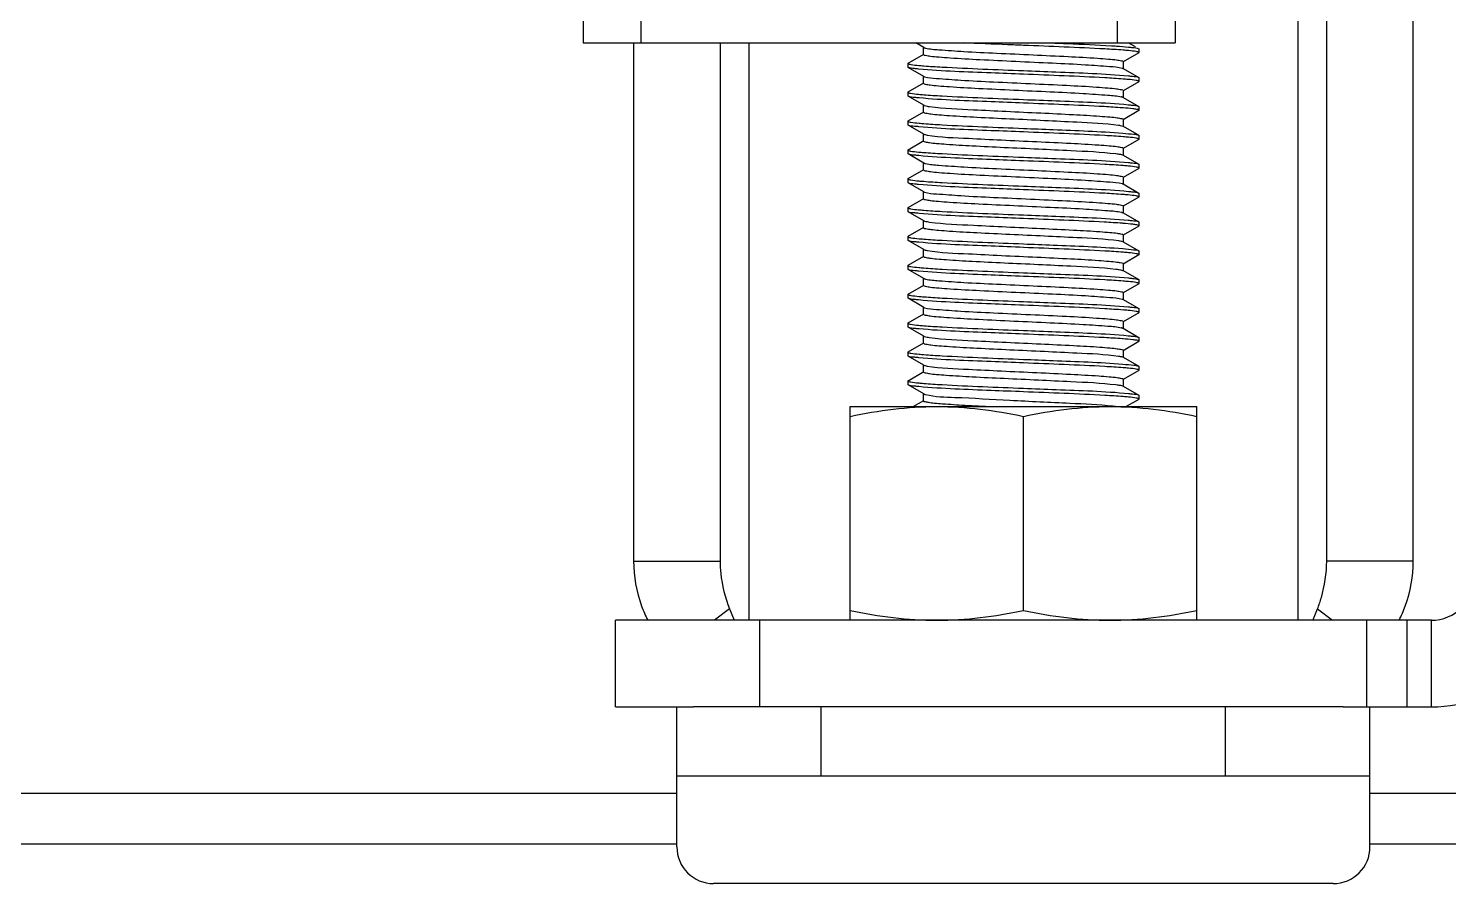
# Model space of a CAD drawing. Extents: x 27938 to 1507990, y 110129 to 923079.
# Drawn here: x 554908 to 555713, y 365595 to 366079 of the extents above; entities that cross this region are included whole.
import ezdxf

# ---------------------------------------------------------------- set-up
doc = ezdxf.new("R2010")
doc.units = 0
doc.header["$LTSCALE"] = 1000
doc.header["$MEASUREMENT"] = 0

msp = doc.modelspace()

# ---------------------------------------------------------------- linework, layer by layer
for p, q in [((555222.38, 368785.73), (555222.38, 366070.82)), ((555255.09, 368785.73), (555255.09, 366070.82)), ((555524.94, 368785.73), (555524.94, 366070.82)), ((555557.65, 368785.73), (555557.65, 366070.82)), ((555627.16, 366632.63), (555627.16, 365743.72)), ((555643.52, 365777.24), (555643.52, 366391)), ((555692.58, 365777.24), (555692.58, 366391)), ((555222.38, 366070.82), (555557.65, 366070.82)), ((555251, 366070.82), (555251, 365777.24)), ((555300.06, 366070.82), (555300.06, 365777.24)), ((555316.42, 365743.72), (555316.42, 366070.82)), ((555415.4, 366068.16), (555410.81, 366070.82)), ((555531.36, 366070.82), (555535.07, 366068.67)), ((555406.52, 366059.35), (555415.4, 366064.49)), ((555415.22, 366064.28), (555415.22, 366068.37)), ((555537.06, 366065.12), (555528.18, 366059.98)), ((555537.06, 366067.52), (555537.21, 366067.34)), ((555537.06, 366065.12), (555537.21, 366065.3)), ((555537.21, 366067.34), (555537.21, 366065.3)), ((555406.52, 366059.35), (555406.37, 366059.17)), ((555406.37, 366059.17), (555406.37, 366057.12)), ((555406.52, 366056.94), (555406.37, 366057.12)), ((555415.4, 366051.81), (555406.52, 366056.94)), ((555528.18, 366056.31), (555537.06, 366051.17)), ((555528.36, 366060.19), (555528.36, 366056.1)), ((555406.52, 366042.99), (555415.4, 366048.13)), ((555415.22, 366047.92), (555415.22, 366052.01)), ((555415.4, 366051.81), (555415.73, 366051.66)), ((555537.06, 366048.77), (555528.18, 366043.63)), ((555537.06, 366051.17), (555537.21, 366050.99)), ((555537.06, 366048.77), (555537.21, 366048.95)), ((555537.21, 366050.99), (555537.21, 366048.95)), ((555406.52, 366042.99), (555406.37, 366042.81)), ((555406.37, 366042.81), (555406.37, 366040.77)), ((555406.52, 366040.59), (555406.37, 366040.77)), ((555415.4, 366035.45), (555406.52, 366040.59)), ((555528.18, 366039.95), (555537.06, 366034.81)), ((555528.36, 366043.83), (555528.36, 366039.75)), ((555406.52, 366026.64), (555415.4, 366031.78)), ((555415.22, 366031.57), (555415.22, 366035.66)), ((555528.35, 366033.96), (555527.89, 366034)), ((555537.06, 366032.41), (555528.18, 366027.27)), ((555537.06, 366034.81), (555537.21, 366034.63)), ((555537.06, 366032.41), (555537.21, 366032.59)), ((555537.21, 366034.63), (555537.21, 366032.59)), ((555406.52, 366026.64), (555406.37, 366026.46)), ((555406.37, 366026.46), (555406.37, 366024.41)), ((555406.52, 366024.23), (555406.37, 366024.41)), ((555415.4, 366019.09), (555406.52, 366024.23)), ((555528.18, 366023.6), (555537.06, 366018.46)), ((555528.36, 366027.48), (555528.36, 366023.39)), ((555406.52, 366010.28), (555415.4, 366015.42)), ((555415.22, 366015.21), (555415.22, 366019.3)), ((555537.06, 366016.06), (555528.18, 366010.92)), ((555537.06, 366018.46), (555537.21, 366018.28)), ((555537.06, 366016.06), (555537.21, 366016.24)), ((555537.21, 366018.28), (555537.21, 366016.24)), ((555406.52, 366010.28), (555406.37, 366010.1)), ((555406.37, 366010.1), (555406.37, 366008.06)), ((555406.52, 366007.88), (555406.37, 366008.06)), ((555415.4, 366002.74), (555406.52, 366007.88)), ((555527.93, 366007.36), (555528.18, 366007.24)), ((555528.18, 366007.24), (555537.06, 366002.1)), ((555528.36, 366011.12), (555528.36, 366007.04)), ((555406.52, 365993.93), (555415.4, 365999.07)), ((555415.22, 365998.86), (555415.22, 366002.95)), ((555537.06, 365999.7), (555528.18, 365994.56)), ((555537.06, 366002.1), (555537.21, 366001.92)), ((555537.06, 365999.7), (555537.21, 365999.88)), ((555537.21, 366001.92), (555537.21, 365999.88)), ((555406.52, 365993.93), (555406.37, 365993.75)), ((555406.37, 365993.75), (555406.37, 365991.7)), ((555406.52, 365991.52), (555406.37, 365991.7)), ((555415.4, 365986.38), (555406.52, 365991.52)), ((555528.18, 365990.89), (555537.06, 365985.75)), ((555528.36, 365994.77), (555528.36, 365990.68)), ((555406.52, 365977.57), (555415.4, 365982.71)), ((555415.22, 365982.5), (555415.22, 365986.59)), ((555415.4, 365986.38), (555415.73, 365986.24)), ((555537.06, 365983.35), (555528.18, 365978.21)), ((555537.06, 365985.75), (555537.21, 365985.57)), ((555537.06, 365983.35), (555537.21, 365983.53)), ((555537.21, 365985.57), (555537.21, 365983.53)), ((555406.52, 365977.57), (555406.37, 365977.39)), ((555406.37, 365977.39), (555406.37, 365975.35)), ((555406.52, 365975.17), (555406.37, 365975.35)), ((555415.4, 365970.03), (555406.52, 365975.17)), ((555528.18, 365974.53), (555537.06, 365969.39)), ((555528.36, 365978.41), (555528.36, 365974.33)), ((555406.52, 365961.22), (555415.4, 365966.35)), ((555415.22, 365966.15), (555415.22, 365970.24)), ((555528.35, 365968.54), (555527.89, 365968.58)), ((555537.06, 365966.99), (555528.18, 365961.85)), ((555537.06, 365969.39), (555537.21, 365969.21)), ((555537.06, 365966.99), (555537.21, 365967.17)), ((555537.21, 365969.21), (555537.21, 365967.17)), ((555406.52, 365961.22), (555406.37, 365961.04)), ((555406.37, 365961.04), (555406.37, 365958.99)), ((555406.52, 365958.81), (555406.37, 365958.99)), ((555415.4, 365953.67), (555406.52, 365958.81)), ((555528.18, 365958.18), (555537.06, 365953.04)), ((555528.36, 365962.06), (555528.36, 365957.97)), ((555406.52, 365944.86), (555415.4, 365950)), ((555415.22, 365949.79), (555415.22, 365953.88)), ((555537.06, 365950.64), (555528.18, 365945.5)), ((555537.06, 365953.04), (555537.21, 365952.86)), ((555537.06, 365950.64), (555537.21, 365950.82)), ((555537.21, 365952.86), (555537.21, 365950.82)), ((555406.52, 365944.86), (555406.37, 365944.68)), ((555406.37, 365944.68), (555406.37, 365942.64)), ((555406.52, 365942.46), (555406.37, 365942.64)), ((555415.4, 365937.32), (555406.52, 365942.46)), ((555527.93, 365941.94), (555528.18, 365941.82)), ((555528.18, 365941.82), (555537.06, 365936.68)), ((555528.36, 365945.7), (555528.36, 365941.62)), ((555406.52, 365928.51), (555415.4, 365933.64)), ((555415.22, 365933.44), (555415.22, 365937.53)), ((555537.06, 365934.28), (555528.18, 365929.14)), ((555537.06, 365936.68), (555537.21, 365936.5)), ((555537.06, 365934.28), (555537.21, 365934.46)), ((555537.21, 365936.5), (555537.21, 365934.46)), ((555406.52, 365928.51), (555406.37, 365928.33)), ((555406.37, 365928.33), (555406.37, 365926.28)), ((555406.52, 365926.1), (555406.37, 365926.28)), ((555415.4, 365920.96), (555406.52, 365926.1)), ((555528.18, 365925.47), (555537.06, 365920.33)), ((555528.36, 365929.35), (555528.36, 365925.26)), ((555406.52, 365912.15), (555415.4, 365917.29)), ((555415.22, 365917.08), (555415.22, 365921.17)), ((555415.4, 365920.96), (555415.73, 365920.82)), ((555537.06, 365917.93), (555528.18, 365912.79)), ((555537.06, 365920.33), (555537.21, 365920.15)), ((555537.06, 365917.93), (555537.21, 365918.1)), ((555537.21, 365920.15), (555537.21, 365918.1)), ((555406.52, 365912.15), (555406.37, 365911.97)), ((555406.37, 365911.97), (555406.37, 365909.93)), ((555406.52, 365909.75), (555406.37, 365909.93)), ((555415.4, 365904.61), (555406.52, 365909.75)), ((555528.18, 365909.11), (555537.06, 365903.97)), ((555528.36, 365912.99), (555528.36, 365908.91)), ((555406.52, 365895.8), (555415.4, 365900.93)), ((555415.22, 365900.73), (555415.22, 365904.82)), ((555528.35, 365903.12), (555527.89, 365903.16)), ((555537.06, 365901.57), (555528.18, 365896.43)), ((555537.06, 365903.97), (555537.21, 365903.79)), ((555537.06, 365901.57), (555537.21, 365901.75)), ((555537.21, 365903.79), (555537.21, 365901.75)), ((555406.52, 365895.8), (555406.37, 365895.62)), ((555406.37, 365895.62), (555406.37, 365893.57)), ((555406.52, 365893.39), (555406.37, 365893.57)), ((555415.4, 365888.25), (555406.52, 365893.39)), ((555528.18, 365892.76), (555537.06, 365887.62)), ((555528.36, 365896.64), (555528.36, 365892.55)), ((555406.52, 365879.44), (555415.4, 365884.58)), ((555415.22, 365884.37), (555415.22, 365888.46)), ((555537.06, 365885.22), (555528.18, 365880.08)), ((555537.06, 365887.62), (555537.21, 365887.44)), ((555537.06, 365885.22), (555537.21, 365885.39)), ((555537.21, 365887.44), (555537.21, 365885.39)), ((555406.52, 365879.44), (555406.37, 365879.26)), ((555406.37, 365879.26), (555406.37, 365877.22)), ((555406.52, 365877.04), (555406.37, 365877.22)), ((555415.4, 365871.9), (555406.52, 365877.04)), ((555527.93, 365876.52), (555528.18, 365876.4)), ((555528.18, 365876.4), (555537.06, 365871.26)), ((555528.36, 365880.28), (555528.36, 365876.2)), ((555409.39, 365864.75), (555415.4, 365868.22)), ((555415.22, 365868.02), (555415.22, 365872.11)), ((555537.06, 365868.86), (555529.95, 365864.75)), ((555537.06, 365871.26), (555537.21, 365871.08)), ((555537.06, 365868.86), (555537.21, 365869.04)), ((555537.21, 365871.08), (555537.21, 365869.04)), ((555373.66, 365743.72), (555373.66, 365864.75)), ((555373.66, 365864.75), (555569.92, 365864.75)), ((555569.92, 365743.72), (555569.92, 365864.75)), ((555471.79, 365749.24), (555471.79, 365859.22)), ((555251, 365777.24), (555300.06, 365777.24)), ((555692.58, 365777.24), (555643.52, 365777.24)), ((555305.28, 365750.19), (555296.77, 365743.72)), ((555305.28, 365750.19), (555307.89, 365743.68)), ((555635.69, 365743.67), (555638.3, 365750.19)), ((555638.3, 365750.19), (555646.81, 365743.72)), ((555240.77, 365694.65), (555240.77, 365743.72)), ((555702.81, 365743.72), (555240.77, 365743.72)), ((555322.55, 365694.65), (555322.55, 365743.72)), ((555666.34, 365694.65), (555666.34, 365743.72)), ((555689.08, 365694.65), (555689.08, 365743.72)), ((555702.81, 365694.65), (555702.81, 365743.72)), ((555240.77, 365694.65), (555284.95, 365694.65)), ((555275.53, 365645.59), (555275.53, 365694.65)), ((555275.53, 365615.36), (555275.53, 365694.65)), ((555652.8, 365694.65), (555284.95, 365694.65)), ((555357.3, 365655.42), (555357.3, 365694.65)), ((555586.28, 365655.42), (555586.28, 365694.65)), ((555652.8, 365694.65), (555702.81, 365694.65)), ((555668.05, 365645.59), (555668.05, 365694.65)), ((555668.05, 365615.36), (555668.05, 365694.65)), ((555668.05, 365655.42), (555275.53, 365655.42)), ((555275.53, 365645.59), (549728.93, 365645.59)), ((555880.96, 365645.59), (555668.05, 365645.59)), ((555275.53, 365616.97), (549728.93, 365616.97)), ((555880.96, 365616.97), (555668.05, 365616.97)), ((555647.23, 365594.54), (555296.35, 365594.54))]:
    msp.add_line(p, q)
for centre, radius, start, end in [((555514.22, 365886.46), 180.76, 84.57757, 85.54792), ((555429.79, 366243.18), 185.95, 264.66273, 265.54279), ((555416.96, 366055.24), 3.78, 250.95613, 252.09071), ((555513.86, 365865.79), 185.09, 84.64983, 85.5433), ((555429.58, 366224.36), 183.48, 264.62433, 265.54382), ((555525.26, 366031.71), 8.78, 75.6696, 76.53963), ((555430.13, 366214.5), 190, 264.72681, 265.54051), ((555514.33, 365838.71), 179.44, 84.55144, 85.55335), ((555429.76, 366193.69), 185.52, 264.65689, 265.54292), ((555514.22, 365821.04), 180.76, 84.57757, 85.54792), ((555429.79, 366177.76), 185.95, 264.66273, 265.54279), ((555416.96, 365989.82), 3.78, 250.95613, 252.09071), ((555513.86, 365800.37), 185.09, 84.64983, 85.5433), ((555429.58, 366158.94), 183.48, 264.62433, 265.54382), ((555525.26, 365966.29), 8.78, 75.6696, 76.53963), ((555430.13, 366149.08), 190, 264.72681, 265.54051), ((555514.33, 365773.29), 179.44, 84.55144, 85.55335), ((555429.76, 366128.27), 185.52, 264.65689, 265.54292), ((555514.22, 365755.62), 180.76, 84.57757, 85.54792), ((555429.79, 366112.34), 185.95, 264.66273, 265.54279), ((555416.96, 365924.4), 3.78, 250.95613, 252.09071), ((555513.86, 365734.95), 185.09, 84.64983, 85.5433), ((555429.58, 366093.52), 183.48, 264.62433, 265.54382), ((555525.26, 365900.87), 8.78, 75.6696, 76.53963), ((555430.13, 366083.66), 190, 264.72681, 265.54051), ((555514.33, 365707.87), 179.44, 84.55144, 85.55335), ((555429.76, 366062.85), 185.52, 264.65689, 265.54292), ((555514.22, 365690.2), 180.76, 84.57757, 85.54792), ((555702.81, 365768.25), 24.53, 270, 315), ((555702.81, 365768.25), 73.6, 270, 315), ((555296.35, 365615.36), 20.82, 180, 270), ((555647.23, 365615.36), 20.82, 270, 0)]:
    msp.add_arc(centre, radius, start, end)
for points, knots in [([(555471.79, 366069.39), (555468.8, 366069.51), (555457.41, 366069.96), (555446.01, 366070.43), (555437.6, 366070.82)], [0, 0, 0, 0, 0.261917, 1, 1, 1, 1]), ([(555528.25, 366066.68), (555524.79, 366066.95), (555505.98, 366068.09), (555487.14, 366068.78), (555471.79, 366069.39)], [0, 0, 0, 0, 0.184493, 1, 1, 1, 1]), ([(555487.09, 366070.82), (555490.35, 366070.69), (555501.87, 366070.2), (555513.39, 366069.69), (555521.64, 366069.18)], [0, 0, 0, 0, 0.283518, 1, 1, 1, 1]), ([(555521.64, 366069.18), (555522.58, 366069.12), (555525.83, 366068.91), (555529.07, 366068.67), (555531.37, 366068.45)], [0, 0, 0, 0, 0.290406, 1, 1, 1, 1]), ([(555415.22, 366064.28), (555415.22, 366063.91), (555417.15, 366063.69), (555419.51, 366063.16), (555424.5, 366062.77), (555433.67, 366062.05), (555448.3, 366061.29), (555467.6, 366060.38), (555487.52, 366059.45), (555505.29, 366058.64), (555518.37, 366057.59), (555525.41, 366057.18), (555527.68, 366056.5)], [0, 0, 0, 0, 0.009703, 0.035887, 0.07813, 0.135078, 0.284815, 0.464601, 0.649729, 0.81476, 0.937049, 1, 1, 1, 1]), ([(555415.4, 366068.16), (555415.51, 366068.1), (555415.8, 366067.99), (555416.1, 366067.91), (555416.28, 366067.86)], [0, 0, 0, 0, 0.406881, 1, 1, 1, 1]), ([(555416.28, 366067.86), (555418.78, 366067.27), (555426.08, 366066.76), (555439.5, 366065.78), (555457.3, 366064.95), (555477.03, 366064.04), (555496.01, 366063.14), (555510.35, 366062.39), (555519.31, 366061.68), (555524.18, 366061.29), (555526.48, 366060.77), (555528.36, 366060.55), (555528.36, 366060.19)], [0, 0, 0, 0, 0.068576, 0.194029, 0.359725, 0.543506, 0.720761, 0.867753, 0.923531, 0.964877, 0.99049, 1, 1, 1, 1]), ([(555536.54, 366065.67), (555536.27, 366065.75), (555534.54, 366066.1), (555532.78, 366066.27), (555531.3, 366066.42)], [0, 0, 0, 0, 0.160696, 1, 1, 1, 1]), ([(555531.37, 366068.45), (555532.09, 366068.38), (555533.97, 366068.12), (555536.02, 366068.12), (555537.05, 366067.52)], [0, 0, 0, 0, 0.378482, 1, 1, 1, 1]), ([(555537.21, 366065.3), (555537.21, 366065.38), (555536.94, 366065.56), (555536.71, 366065.63), (555536.54, 366065.67)], [0, 0, 0, 0, 0.318595, 1, 1, 1, 1]), ([(555406.37, 366059.17), (555406.37, 366059.08), (555406.68, 366058.89), (555406.93, 366058.82), (555407.12, 366058.77)], [0, 0, 0, 0, 0.314295, 1, 1, 1, 1]), ([(555412.4, 366056), (555411.65, 366056.07), (555409.71, 366056.34), (555407.59, 366056.33), (555406.53, 366056.94)], [0, 0, 0, 0, 0.379133, 1, 1, 1, 1]), ([(555407.12, 366058.77), (555407.41, 366058.7), (555409.18, 366058.35), (555410.99, 366058.17), (555412.49, 366058.03)], [0, 0, 0, 0, 0.163341, 1, 1, 1, 1]), ([(555471.79, 366053.03), (555465.67, 366053.28), (555445.87, 366054.12), (555426.03, 366054.7), (555412.4, 366056)], [0, 0, 0, 0, 0.309073, 1, 1, 1, 1]), ([(555415.34, 366057.79), (555418.81, 366057.52), (555437.61, 366056.38), (555456.44, 366055.69), (555471.79, 366055.08)], [0, 0, 0, 0, 0.184553, 1, 1, 1, 1]), ([(555471.79, 366055.08), (555477.93, 366054.83), (555497.78, 366053.99), (555517.65, 366053.41), (555531.3, 366052.1)], [0, 0, 0, 0, 0.309586, 1, 1, 1, 1]), ([(555528.24, 366050.32), (555524.78, 366050.6), (555505.97, 366051.73), (555487.14, 366052.42), (555471.79, 366053.03)], [0, 0, 0, 0, 0.184541, 1, 1, 1, 1]), ([(555527.68, 366056.5), (555527.78, 366056.48), (555527.95, 366056.42), (555528.11, 366056.35), (555528.18, 366056.31)], [0, 0, 0, 0, 0.569522, 1, 1, 1, 1]), ([(555415.22, 366047.92), (555415.22, 366047.57), (555417.1, 366047.34), (555419.4, 366046.82), (555424.27, 366046.43), (555433.24, 366045.73), (555447.58, 366044.97), (555466.56, 366044.07), (555486.3, 366043.16), (555504.09, 366042.33), (555517.51, 366041.36), (555524.8, 366040.85), (555527.3, 366040.25)], [0, 0, 0, 0, 0.009517, 0.035128, 0.076492, 0.132277, 0.279305, 0.456588, 0.640385, 0.806077, 0.931494, 1, 1, 1, 1]), ([(555415.8, 366051.64), (555417.99, 366050.93), (555424.94, 366050.57), (555437.9, 366049.48), (555455.67, 366048.69), (555475.64, 366047.75), (555495.04, 366046.84), (555509.76, 366046.07), (555519, 366045.35), (555524.04, 366044.96), (555526.41, 366044.42), (555528.36, 366044.2), (555528.36, 366043.83)], [0, 0, 0, 0, 0.061098, 0.182334, 0.347135, 0.532706, 0.713328, 0.863975, 0.921317, 0.963856, 0.990226, 1, 1, 1, 1]), ([(555536.48, 366049.33), (555536.2, 366049.41), (555534.43, 366049.76), (555532.63, 366049.94), (555531.12, 366050.08)], [0, 0, 0, 0, 0.16229, 1, 1, 1, 1]), ([(555531.3, 366052.1), (555532.04, 366052.03), (555533.94, 366051.77), (555536.01, 366051.77), (555537.05, 366051.17)], [0, 0, 0, 0, 0.378727, 1, 1, 1, 1]), ([(555537.21, 366048.95), (555537.21, 366049.03), (555536.91, 366049.22), (555536.67, 366049.28), (555536.48, 366049.33)], [0, 0, 0, 0, 0.315177, 1, 1, 1, 1]), ([(555406.37, 366042.81), (555406.37, 366042.73), (555406.63, 366042.55), (555406.85, 366042.49), (555407.02, 366042.44)], [0, 0, 0, 0, 0.319254, 1, 1, 1, 1]), ([(555412.67, 366039.62), (555411.88, 366039.69), (555409.86, 366039.97), (555407.64, 366039.94), (555406.53, 366040.59)], [0, 0, 0, 0, 0.380051, 1, 1, 1, 1]), ([(555407.02, 366042.44), (555407.3, 366042.37), (555409.07, 366042), (555410.88, 366041.83), (555412.4, 366041.69)], [0, 0, 0, 0, 0.159053, 1, 1, 1, 1]), ([(555471.79, 366036.68), (555465.72, 366036.92), (555446.01, 366037.76), (555426.27, 366038.35), (555412.67, 366039.62)], [0, 0, 0, 0, 0.307895, 1, 1, 1, 1]), ([(555415.33, 366041.43), (555418.79, 366041.16), (555437.6, 366040.02), (555456.44, 366039.33), (555471.79, 366038.72)], [0, 0, 0, 0, 0.184509, 1, 1, 1, 1]), ([(555471.79, 366038.72), (555477.9, 366038.48), (555497.68, 366037.64), (555517.49, 366037.05), (555531.12, 366035.77)], [0, 0, 0, 0, 0.308784, 1, 1, 1, 1]), ([(555527.43, 366040.22), (555527.58, 366040.18), (555527.84, 366040.11), (555528.08, 366040.01), (555528.18, 366039.95)], [0, 0, 0, 0, 0.585672, 1, 1, 1, 1]), ([(555415.22, 366031.57), (555415.22, 366031.55), (555415.23, 366031.51), (555415.25, 366031.48), (555415.26, 366031.47)], [0, 0, 0, 0, 0.463467, 1, 1, 1, 1]), ([(555415.26, 366031.47), (555415.55, 366031.13), (555417.14, 366030.95), (555419.89, 366030.43), (555424.44, 366030.06), (555433.06, 366029.39), (555446.49, 366028.67), (555464.44, 366027.8), (555483.29, 366026.98), (555503.79, 366025.86), (555517.82, 366025.38), (555525.66, 366024.2)], [0, 0, 0, 0, 0.011937, 0.038615, 0.07957, 0.133598, 0.274096, 0.443272, 0.620779, 0.785256, 1, 1, 1, 1]), ([(555415.4, 366035.45), (555415.54, 366035.37), (555416.59, 366035.01), (555417.69, 366034.88), (555418.63, 366034.75)], [0, 0, 0, 0, 0.140461, 1, 1, 1, 1]), ([(555418.63, 366034.75), (555426.87, 366033.64), (555441.37, 366033.08), (555462.36, 366031.98), (555481.23, 366031.15), (555498.91, 366030.28), (555512.07, 366029.56), (555520.21, 366028.89), (555524.6, 366028.52), (555526.68, 366028.04), (555528.36, 366027.8), (555528.36, 366027.48)], [0, 0, 0, 0, 0.226556, 0.394464, 0.573122, 0.741029, 0.877994, 0.929534, 0.967621, 0.99116, 1, 1, 1, 1]), ([(555527.89, 366034), (555524.41, 366034.27), (555505.73, 366035.39), (555487.02, 366036.07), (555471.79, 366036.68)], [0, 0, 0, 0, 0.186017, 1, 1, 1, 1]), ([(555534.96, 366033.28), (555534.54, 366033.34), (555532.34, 366033.63), (555530.13, 366033.82), (555528.35, 366033.96)], [0, 0, 0, 0, 0.190958, 1, 1, 1, 1]), ([(555531.12, 366035.77), (555531.88, 366035.7), (555533.84, 366035.42), (555535.98, 366035.44), (555537.05, 366034.81)], [0, 0, 0, 0, 0.379378, 1, 1, 1, 1]), ([(555537.21, 366032.59), (555537.21, 366032.66), (555536.44, 366033.21), (555535.67, 366033.17), (555534.96, 366033.28)], [0, 0, 0, 0, 0.092798, 1, 1, 1, 1]), ([(555406.37, 366026.46), (555406.37, 366026.36), (555406.69, 366026.17), (555406.94, 366026.11), (555407.14, 366026.06)], [0, 0, 0, 0, 0.312916, 1, 1, 1, 1]), ([(555412.48, 366023.28), (555411.72, 366023.35), (555409.75, 366023.63), (555407.61, 366023.61), (555406.53, 366024.23)], [0, 0, 0, 0, 0.379419, 1, 1, 1, 1]), ([(555407.14, 366026.06), (555407.43, 366025.98), (555409.26, 366025.62), (555411.12, 366025.45), (555412.67, 366025.31)], [0, 0, 0, 0, 0.163149, 1, 1, 1, 1]), ([(555471.79, 366020.32), (555465.68, 366020.57), (555445.91, 366021.41), (555426.1, 366021.99), (555412.48, 366023.28)], [0, 0, 0, 0, 0.308711, 1, 1, 1, 1]), ([(555415.36, 366025.08), (555418.82, 366024.8), (555437.62, 366023.67), (555456.45, 366022.98), (555471.79, 366022.37)], [0, 0, 0, 0, 0.184619, 1, 1, 1, 1]), ([(555471.79, 366022.37), (555477.39, 366022.15), (555496.18, 366021.37), (555514.99, 366020.7), (555528.16, 366019.67)], [0, 0, 0, 0, 0.297814, 1, 1, 1, 1]), ([(555525.66, 366024.2), (555525.96, 366024.15), (555526.8, 366024), (555527.69, 366023.88), (555528.18, 366023.6)], [0, 0, 0, 0, 0.353551, 1, 1, 1, 1]), ([(555415.22, 366015.21), (555415.22, 366014.9), (555416.84, 366014.65), (555418.88, 366014.19), (555423.15, 366013.82), (555431.1, 366013.16), (555443.96, 366012.45), (555461.3, 366011.59), (555479.93, 366010.77), (555501.02, 366009.69), (555515.69, 366009.08), (555524.16, 366008.05)], [0, 0, 0, 0, 0.008683, 0.031763, 0.069103, 0.119686, 0.254361, 0.420111, 0.597552, 0.765912, 1, 1, 1, 1]), ([(555415.4, 366019.09), (555415.61, 366018.97), (555416.25, 366018.79), (555416.89, 366018.66), (555417.29, 366018.6)], [0, 0, 0, 0, 0.374139, 1, 1, 1, 1]), ([(555417.29, 366018.6), (555425.01, 366017.27), (555439.1, 366016.91), (555459.8, 366015.72), (555479.13, 366014.89), (555497.47, 366014), (555511.22, 366013.26), (555519.77, 366012.58), (555524.39, 366012.19), (555526.58, 366011.7), (555528.36, 366011.46), (555528.36, 366011.12)], [0, 0, 0, 0, 0.210773, 0.377666, 0.558838, 0.731273, 0.873076, 0.926648, 0.966309, 0.990838, 1, 1, 1, 1]), ([(555528.24, 366017.61), (555524.78, 366017.89), (555505.97, 366019.02), (555487.14, 366019.71), (555471.79, 366020.32)], [0, 0, 0, 0, 0.184504, 1, 1, 1, 1]), ([(555528.16, 366019.67), (555530.2, 366019.51), (555533.1, 366019.1), (555536.23, 366018.93), (555537.05, 366018.46)], [0, 0, 0, 0, 0.683777, 1, 1, 1, 1]), ([(555536.54, 366016.61), (555536.27, 366016.68), (555534.56, 366017.04), (555532.83, 366017.2), (555531.37, 366017.34)], [0, 0, 0, 0, 0.160861, 1, 1, 1, 1]), ([(555537.21, 366016.24), (555537.21, 366016.32), (555536.94, 366016.5), (555536.71, 366016.56), (555536.54, 366016.61)], [0, 0, 0, 0, 0.319044, 1, 1, 1, 1]), ([(555406.37, 366010.1), (555406.37, 366010.02), (555406.64, 366009.84), (555406.87, 366009.78), (555407.04, 366009.73)], [0, 0, 0, 0, 0.318137, 1, 1, 1, 1]), ([(555412.49, 366006.92), (555411.73, 366006.99), (555409.76, 366007.27), (555407.61, 366007.25), (555406.53, 366007.88)], [0, 0, 0, 0, 0.379512, 1, 1, 1, 1]), ([(555407.04, 366009.73), (555407.32, 366009.65), (555409.12, 366009.28), (555410.95, 366009.11), (555412.48, 366008.97)], [0, 0, 0, 0, 0.159502, 1, 1, 1, 1]), ([(555471.79, 366003.97), (555465.69, 366004.21), (555445.92, 366005.05), (555426.12, 366005.64), (555412.49, 366006.92)], [0, 0, 0, 0, 0.308641, 1, 1, 1, 1]), ([(555415.34, 366008.72), (555418.8, 366008.45), (555437.61, 366007.31), (555456.44, 366006.62), (555471.79, 366006.01)], [0, 0, 0, 0, 0.184538, 1, 1, 1, 1]), ([(555471.79, 366006.01), (555477.95, 366005.77), (555497.81, 366004.92), (555517.71, 366004.35), (555531.37, 366003.03)], [0, 0, 0, 0, 0.309919, 1, 1, 1, 1]), ([(555524.16, 366008.05), (555524.59, 366007.99), (555525.85, 366007.82), (555527.14, 366007.65), (555527.93, 366007.36)], [0, 0, 0, 0, 0.341642, 1, 1, 1, 1]), ([(555415.22, 365998.86), (555415.22, 365998.49), (555417.15, 365998.27), (555419.51, 365997.74), (555424.5, 365997.35), (555433.67, 365996.63), (555448.3, 365995.87), (555467.6, 365994.96), (555487.52, 365994.03), (555505.29, 365993.22), (555518.37, 365992.17), (555525.41, 365991.76), (555527.68, 365991.08)], [0, 0, 0, 0, 0.009703, 0.035887, 0.07813, 0.135078, 0.284815, 0.464601, 0.649729, 0.81476, 0.937049, 1, 1, 1, 1]), ([(555415.4, 366002.74), (555415.51, 366002.68), (555415.8, 366002.57), (555416.1, 366002.48), (555416.28, 366002.44)], [0, 0, 0, 0, 0.406881, 1, 1, 1, 1]), ([(555416.28, 366002.44), (555418.78, 366001.85), (555426.08, 366001.34), (555439.5, 366000.36), (555457.3, 365999.53), (555477.03, 365998.62), (555496.01, 365997.72), (555510.35, 365996.97), (555519.31, 365996.26), (555524.18, 365995.87), (555526.48, 365995.35), (555528.36, 365995.13), (555528.36, 365994.77)], [0, 0, 0, 0, 0.068576, 0.194029, 0.359725, 0.543506, 0.720761, 0.867753, 0.923531, 0.964877, 0.99049, 1, 1, 1, 1]), ([(555528.25, 366001.26), (555524.79, 366001.53), (555505.98, 366002.67), (555487.14, 366003.36), (555471.79, 366003.97)], [0, 0, 0, 0, 0.184493, 1, 1, 1, 1]), ([(555536.54, 366000.25), (555536.27, 366000.33), (555534.54, 366000.68), (555532.78, 366000.85), (555531.3, 366000.99)], [0, 0, 0, 0, 0.160696, 1, 1, 1, 1]), ([(555531.37, 366003.03), (555532.09, 366002.96), (555533.97, 366002.7), (555536.02, 366002.7), (555537.05, 366002.1)], [0, 0, 0, 0, 0.378482, 1, 1, 1, 1]), ([(555537.21, 365999.88), (555537.21, 365999.96), (555536.94, 366000.14), (555536.71, 366000.21), (555536.54, 366000.25)], [0, 0, 0, 0, 0.318595, 1, 1, 1, 1]), ([(555406.37, 365993.75), (555406.37, 365993.65), (555406.68, 365993.47), (555406.93, 365993.4), (555407.12, 365993.35)], [0, 0, 0, 0, 0.314295, 1, 1, 1, 1]), ([(555412.4, 365990.58), (555411.65, 365990.65), (555409.71, 365990.92), (555407.59, 365990.91), (555406.53, 365991.52)], [0, 0, 0, 0, 0.379133, 1, 1, 1, 1]), ([(555407.12, 365993.35), (555407.41, 365993.28), (555409.18, 365992.93), (555410.99, 365992.75), (555412.49, 365992.61)], [0, 0, 0, 0, 0.163341, 1, 1, 1, 1]), ([(555471.79, 365987.61), (555465.67, 365987.86), (555445.87, 365988.7), (555426.03, 365989.28), (555412.4, 365990.58)], [0, 0, 0, 0, 0.309073, 1, 1, 1, 1]), ([(555415.34, 365992.37), (555418.81, 365992.1), (555437.61, 365990.96), (555456.44, 365990.27), (555471.79, 365989.66)], [0, 0, 0, 0, 0.184553, 1, 1, 1, 1]), ([(555471.79, 365989.66), (555477.93, 365989.41), (555497.78, 365988.57), (555517.65, 365987.99), (555531.3, 365986.68)], [0, 0, 0, 0, 0.309586, 1, 1, 1, 1]), ([(555527.68, 365991.08), (555527.78, 365991.06), (555527.95, 365991), (555528.11, 365990.93), (555528.18, 365990.89)], [0, 0, 0, 0, 0.569522, 1, 1, 1, 1]), ([(555415.22, 365982.5), (555415.22, 365982.15), (555417.1, 365981.92), (555419.4, 365981.4), (555424.27, 365981.01), (555433.24, 365980.31), (555447.58, 365979.55), (555466.56, 365978.65), (555486.3, 365977.74), (555504.09, 365976.91), (555517.51, 365975.94), (555524.8, 365975.43), (555527.3, 365974.83)], [0, 0, 0, 0, 0.009517, 0.035128, 0.076492, 0.132277, 0.279305, 0.456588, 0.640385, 0.806077, 0.931494, 1, 1, 1, 1]), ([(555415.8, 365986.22), (555417.99, 365985.51), (555424.94, 365985.15), (555437.9, 365984.06), (555455.67, 365983.27), (555475.64, 365982.33), (555495.04, 365981.42), (555509.76, 365980.65), (555519, 365979.93), (555524.04, 365979.54), (555526.41, 365979), (555528.36, 365978.78), (555528.36, 365978.41)], [0, 0, 0, 0, 0.061098, 0.182334, 0.347135, 0.532706, 0.713328, 0.863975, 0.921317, 0.963856, 0.990226, 1, 1, 1, 1]), ([(555528.24, 365984.9), (555524.78, 365985.18), (555505.97, 365986.31), (555487.14, 365987), (555471.79, 365987.61)], [0, 0, 0, 0, 0.184541, 1, 1, 1, 1]), ([(555536.48, 365983.91), (555536.2, 365983.99), (555534.43, 365984.34), (555532.63, 365984.52), (555531.12, 365984.66)], [0, 0, 0, 0, 0.16229, 1, 1, 1, 1]), ([(555531.3, 365986.68), (555532.04, 365986.61), (555533.94, 365986.35), (555536.01, 365986.35), (555537.05, 365985.75)], [0, 0, 0, 0, 0.378727, 1, 1, 1, 1]), ([(555537.21, 365983.53), (555537.21, 365983.61), (555536.91, 365983.8), (555536.67, 365983.86), (555536.48, 365983.91)], [0, 0, 0, 0, 0.315177, 1, 1, 1, 1]), ([(555406.37, 365977.39), (555406.37, 365977.31), (555406.63, 365977.13), (555406.85, 365977.07), (555407.02, 365977.02)], [0, 0, 0, 0, 0.319254, 1, 1, 1, 1]), ([(555412.67, 365974.2), (555411.88, 365974.27), (555409.86, 365974.55), (555407.64, 365974.52), (555406.53, 365975.17)], [0, 0, 0, 0, 0.380051, 1, 1, 1, 1]), ([(555407.02, 365977.02), (555407.3, 365976.95), (555409.07, 365976.58), (555410.88, 365976.41), (555412.4, 365976.27)], [0, 0, 0, 0, 0.159053, 1, 1, 1, 1]), ([(555471.79, 365971.26), (555465.72, 365971.5), (555446.01, 365972.34), (555426.27, 365972.93), (555412.67, 365974.2)], [0, 0, 0, 0, 0.307895, 1, 1, 1, 1]), ([(555415.33, 365976.01), (555418.79, 365975.74), (555437.6, 365974.6), (555456.44, 365973.91), (555471.79, 365973.3)], [0, 0, 0, 0, 0.184509, 1, 1, 1, 1]), ([(555471.79, 365973.3), (555477.9, 365973.06), (555497.68, 365972.22), (555517.49, 365971.63), (555531.12, 365970.35)], [0, 0, 0, 0, 0.308784, 1, 1, 1, 1]), ([(555527.43, 365974.8), (555527.58, 365974.76), (555527.84, 365974.69), (555528.08, 365974.59), (555528.18, 365974.53)], [0, 0, 0, 0, 0.585672, 1, 1, 1, 1]), ([(555415.22, 365966.15), (555415.22, 365966.13), (555415.23, 365966.09), (555415.25, 365966.06), (555415.26, 365966.05)], [0, 0, 0, 0, 0.463467, 1, 1, 1, 1]), ([(555415.26, 365966.05), (555415.55, 365965.71), (555417.14, 365965.53), (555419.89, 365965.01), (555424.44, 365964.64), (555433.06, 365963.97), (555446.49, 365963.25), (555464.44, 365962.38), (555483.29, 365961.56), (555503.79, 365960.44), (555517.82, 365959.96), (555525.66, 365958.78)], [0, 0, 0, 0, 0.011937, 0.038615, 0.07957, 0.133598, 0.274096, 0.443272, 0.620779, 0.785256, 1, 1, 1, 1]), ([(555415.4, 365970.03), (555415.54, 365969.95), (555416.59, 365969.59), (555417.69, 365969.45), (555418.63, 365969.33)], [0, 0, 0, 0, 0.140461, 1, 1, 1, 1]), ([(555418.63, 365969.33), (555426.87, 365968.22), (555441.37, 365967.66), (555462.36, 365966.56), (555481.23, 365965.73), (555498.91, 365964.86), (555512.07, 365964.14), (555520.21, 365963.47), (555524.6, 365963.1), (555526.68, 365962.62), (555528.36, 365962.38), (555528.36, 365962.06)], [0, 0, 0, 0, 0.226556, 0.394464, 0.573122, 0.741029, 0.877994, 0.929534, 0.967621, 0.99116, 1, 1, 1, 1]), ([(555527.89, 365968.58), (555524.41, 365968.85), (555505.73, 365969.97), (555487.02, 365970.65), (555471.79, 365971.26)], [0, 0, 0, 0, 0.186017, 1, 1, 1, 1]), ([(555534.96, 365967.86), (555534.54, 365967.92), (555532.34, 365968.21), (555530.13, 365968.4), (555528.35, 365968.54)], [0, 0, 0, 0, 0.190958, 1, 1, 1, 1]), ([(555531.12, 365970.35), (555531.88, 365970.28), (555533.84, 365970), (555535.98, 365970.02), (555537.05, 365969.39)], [0, 0, 0, 0, 0.379378, 1, 1, 1, 1]), ([(555537.21, 365967.17), (555537.21, 365967.24), (555536.44, 365967.79), (555535.67, 365967.75), (555534.96, 365967.86)], [0, 0, 0, 0, 0.092798, 1, 1, 1, 1]), ([(555406.37, 365961.04), (555406.37, 365960.94), (555406.69, 365960.75), (555406.94, 365960.69), (555407.14, 365960.64)], [0, 0, 0, 0, 0.312916, 1, 1, 1, 1]), ([(555412.48, 365957.86), (555411.72, 365957.93), (555409.75, 365958.21), (555407.61, 365958.19), (555406.53, 365958.81)], [0, 0, 0, 0, 0.379419, 1, 1, 1, 1]), ([(555407.14, 365960.64), (555407.43, 365960.56), (555409.26, 365960.2), (555411.12, 365960.03), (555412.67, 365959.89)], [0, 0, 0, 0, 0.163149, 1, 1, 1, 1]), ([(555471.79, 365954.9), (555465.68, 365955.15), (555445.91, 365955.99), (555426.1, 365956.57), (555412.48, 365957.86)], [0, 0, 0, 0, 0.308711, 1, 1, 1, 1]), ([(555415.36, 365959.66), (555418.82, 365959.38), (555437.62, 365958.25), (555456.45, 365957.56), (555471.79, 365956.95)], [0, 0, 0, 0, 0.184619, 1, 1, 1, 1]), ([(555471.79, 365956.95), (555477.39, 365956.73), (555496.18, 365955.95), (555514.99, 365955.28), (555528.16, 365954.25)], [0, 0, 0, 0, 0.297814, 1, 1, 1, 1]), ([(555525.66, 365958.78), (555525.96, 365958.73), (555526.8, 365958.58), (555527.69, 365958.46), (555528.18, 365958.18)], [0, 0, 0, 0, 0.353551, 1, 1, 1, 1]), ([(555415.22, 365949.79), (555415.22, 365949.48), (555416.84, 365949.23), (555418.88, 365948.77), (555423.15, 365948.4), (555431.1, 365947.74), (555443.96, 365947.03), (555461.3, 365946.17), (555479.93, 365945.35), (555501.02, 365944.27), (555515.69, 365943.65), (555524.16, 365942.62)], [0, 0, 0, 0, 0.008683, 0.031763, 0.069103, 0.119686, 0.254361, 0.420111, 0.597552, 0.765912, 1, 1, 1, 1]), ([(555415.4, 365953.67), (555415.61, 365953.55), (555416.25, 365953.37), (555416.89, 365953.24), (555417.29, 365953.17)], [0, 0, 0, 0, 0.374139, 1, 1, 1, 1]), ([(555417.29, 365953.17), (555425.01, 365951.85), (555439.1, 365951.49), (555459.8, 365950.3), (555479.13, 365949.47), (555497.47, 365948.58), (555511.22, 365947.84), (555519.77, 365947.16), (555524.39, 365946.77), (555526.58, 365946.28), (555528.36, 365946.04), (555528.36, 365945.7)], [0, 0, 0, 0, 0.210773, 0.377666, 0.558838, 0.731273, 0.873076, 0.926648, 0.966309, 0.990838, 1, 1, 1, 1]), ([(555528.24, 365952.19), (555524.78, 365952.47), (555505.97, 365953.6), (555487.14, 365954.29), (555471.79, 365954.9)], [0, 0, 0, 0, 0.184504, 1, 1, 1, 1]), ([(555528.16, 365954.25), (555530.2, 365954.09), (555533.1, 365953.68), (555536.23, 365953.51), (555537.05, 365953.04)], [0, 0, 0, 0, 0.683777, 1, 1, 1, 1]), ([(555536.54, 365951.19), (555536.27, 365951.26), (555534.56, 365951.61), (555532.83, 365951.78), (555531.37, 365951.92)], [0, 0, 0, 0, 0.160861, 1, 1, 1, 1]), ([(555537.21, 365950.82), (555537.21, 365950.9), (555536.94, 365951.08), (555536.71, 365951.14), (555536.54, 365951.19)], [0, 0, 0, 0, 0.319044, 1, 1, 1, 1]), ([(555406.37, 365944.68), (555406.37, 365944.6), (555406.64, 365944.42), (555406.87, 365944.36), (555407.04, 365944.31)], [0, 0, 0, 0, 0.318137, 1, 1, 1, 1]), ([(555412.49, 365941.5), (555411.73, 365941.57), (555409.76, 365941.85), (555407.61, 365941.83), (555406.53, 365942.46)], [0, 0, 0, 0, 0.379512, 1, 1, 1, 1]), ([(555407.04, 365944.31), (555407.32, 365944.23), (555409.12, 365943.86), (555410.95, 365943.69), (555412.48, 365943.55)], [0, 0, 0, 0, 0.159502, 1, 1, 1, 1]), ([(555471.79, 365938.55), (555465.69, 365938.79), (555445.92, 365939.63), (555426.12, 365940.22), (555412.49, 365941.5)], [0, 0, 0, 0, 0.308641, 1, 1, 1, 1]), ([(555415.34, 365943.3), (555418.8, 365943.03), (555437.61, 365941.89), (555456.44, 365941.2), (555471.79, 365940.59)], [0, 0, 0, 0, 0.184538, 1, 1, 1, 1]), ([(555471.79, 365940.59), (555477.95, 365940.35), (555497.81, 365939.5), (555517.71, 365938.93), (555531.37, 365937.61)], [0, 0, 0, 0, 0.309919, 1, 1, 1, 1]), ([(555524.16, 365942.62), (555524.59, 365942.57), (555525.85, 365942.39), (555527.14, 365942.23), (555527.93, 365941.94)], [0, 0, 0, 0, 0.341642, 1, 1, 1, 1]), ([(555415.22, 365933.44), (555415.22, 365933.07), (555417.15, 365932.85), (555419.51, 365932.32), (555424.5, 365931.93), (555433.67, 365931.21), (555448.3, 365930.45), (555467.6, 365929.54), (555487.52, 365928.61), (555505.29, 365927.8), (555518.37, 365926.75), (555525.41, 365926.34), (555527.68, 365925.66)], [0, 0, 0, 0, 0.009703, 0.035887, 0.07813, 0.135078, 0.284815, 0.464601, 0.649729, 0.81476, 0.937049, 1, 1, 1, 1]), ([(555415.4, 365937.32), (555415.51, 365937.26), (555415.8, 365937.14), (555416.1, 365937.06), (555416.28, 365937.02)], [0, 0, 0, 0, 0.406881, 1, 1, 1, 1]), ([(555416.28, 365937.02), (555418.78, 365936.42), (555426.08, 365935.92), (555439.5, 365934.94), (555457.3, 365934.11), (555477.03, 365933.2), (555496.01, 365932.3), (555510.35, 365931.55), (555519.31, 365930.84), (555524.18, 365930.45), (555526.48, 365929.93), (555528.36, 365929.71), (555528.36, 365929.35)], [0, 0, 0, 0, 0.068576, 0.194029, 0.359725, 0.543506, 0.720761, 0.867753, 0.923531, 0.964877, 0.99049, 1, 1, 1, 1]), ([(555528.25, 365935.84), (555524.79, 365936.11), (555505.98, 365937.25), (555487.14, 365937.94), (555471.79, 365938.55)], [0, 0, 0, 0, 0.184493, 1, 1, 1, 1]), ([(555536.54, 365934.83), (555536.27, 365934.91), (555534.54, 365935.26), (555532.78, 365935.43), (555531.3, 365935.57)], [0, 0, 0, 0, 0.160696, 1, 1, 1, 1]), ([(555531.37, 365937.61), (555532.09, 365937.54), (555533.97, 365937.28), (555536.02, 365937.28), (555537.05, 365936.68)], [0, 0, 0, 0, 0.378482, 1, 1, 1, 1]), ([(555537.21, 365934.46), (555537.21, 365934.54), (555536.94, 365934.72), (555536.71, 365934.79), (555536.54, 365934.83)], [0, 0, 0, 0, 0.318595, 1, 1, 1, 1]), ([(555406.37, 365928.33), (555406.37, 365928.23), (555406.68, 365928.05), (555406.93, 365927.98), (555407.12, 365927.93)], [0, 0, 0, 0, 0.314295, 1, 1, 1, 1]), ([(555412.4, 365925.16), (555411.65, 365925.23), (555409.71, 365925.5), (555407.59, 365925.49), (555406.53, 365926.1)], [0, 0, 0, 0, 0.379133, 1, 1, 1, 1]), ([(555407.12, 365927.93), (555407.41, 365927.86), (555409.18, 365927.51), (555410.99, 365927.33), (555412.49, 365927.19)], [0, 0, 0, 0, 0.163341, 1, 1, 1, 1]), ([(555471.79, 365922.19), (555465.67, 365922.44), (555445.87, 365923.28), (555426.03, 365923.86), (555412.4, 365925.16)], [0, 0, 0, 0, 0.309073, 1, 1, 1, 1]), ([(555415.34, 365926.95), (555418.81, 365926.67), (555437.61, 365925.54), (555456.44, 365924.85), (555471.79, 365924.24)], [0, 0, 0, 0, 0.184553, 1, 1, 1, 1]), ([(555471.79, 365924.24), (555477.93, 365923.99), (555497.78, 365923.14), (555517.65, 365922.57), (555531.3, 365921.26)], [0, 0, 0, 0, 0.309586, 1, 1, 1, 1]), ([(555527.68, 365925.66), (555527.78, 365925.63), (555527.95, 365925.58), (555528.11, 365925.51), (555528.18, 365925.47)], [0, 0, 0, 0, 0.569522, 1, 1, 1, 1]), ([(555415.22, 365917.08), (555415.22, 365916.73), (555417.1, 365916.5), (555419.4, 365915.98), (555424.27, 365915.59), (555433.24, 365914.89), (555447.58, 365914.13), (555466.56, 365913.23), (555486.3, 365912.32), (555504.09, 365911.49), (555517.51, 365910.52), (555524.8, 365910.01), (555527.3, 365909.41)], [0, 0, 0, 0, 0.009517, 0.035128, 0.076492, 0.132277, 0.279305, 0.456588, 0.640385, 0.806077, 0.931494, 1, 1, 1, 1]), ([(555415.8, 365920.8), (555417.99, 365920.09), (555424.94, 365919.73), (555437.9, 365918.64), (555455.67, 365917.85), (555475.64, 365916.91), (555495.04, 365915.99), (555509.76, 365915.23), (555519, 365914.51), (555524.04, 365914.12), (555526.41, 365913.58), (555528.36, 365913.36), (555528.36, 365912.99)], [0, 0, 0, 0, 0.061098, 0.182334, 0.347135, 0.532706, 0.713328, 0.863975, 0.921317, 0.963856, 0.990226, 1, 1, 1, 1]), ([(555528.24, 365919.48), (555524.78, 365919.76), (555505.97, 365920.89), (555487.14, 365921.58), (555471.79, 365922.19)], [0, 0, 0, 0, 0.184541, 1, 1, 1, 1]), ([(555536.48, 365918.49), (555536.2, 365918.57), (555534.43, 365918.92), (555532.63, 365919.09), (555531.12, 365919.24)], [0, 0, 0, 0, 0.16229, 1, 1, 1, 1]), ([(555531.3, 365921.26), (555532.04, 365921.19), (555533.94, 365920.92), (555536.01, 365920.93), (555537.05, 365920.33)], [0, 0, 0, 0, 0.378727, 1, 1, 1, 1]), ([(555537.21, 365918.1), (555537.21, 365918.19), (555536.91, 365918.38), (555536.67, 365918.44), (555536.48, 365918.49)], [0, 0, 0, 0, 0.315177, 1, 1, 1, 1]), ([(555406.37, 365911.97), (555406.37, 365911.89), (555406.63, 365911.71), (555406.85, 365911.65), (555407.02, 365911.6)], [0, 0, 0, 0, 0.319254, 1, 1, 1, 1]), ([(555412.67, 365908.78), (555411.88, 365908.85), (555409.86, 365909.13), (555407.64, 365909.1), (555406.53, 365909.75)], [0, 0, 0, 0, 0.380051, 1, 1, 1, 1]), ([(555407.02, 365911.6), (555407.3, 365911.53), (555409.07, 365911.16), (555410.88, 365910.99), (555412.4, 365910.85)], [0, 0, 0, 0, 0.159053, 1, 1, 1, 1]), ([(555471.79, 365905.84), (555465.72, 365906.08), (555446.01, 365906.92), (555426.27, 365907.51), (555412.67, 365908.78)], [0, 0, 0, 0, 0.307895, 1, 1, 1, 1]), ([(555415.33, 365910.59), (555418.79, 365910.32), (555437.6, 365909.18), (555456.44, 365908.49), (555471.79, 365907.88)], [0, 0, 0, 0, 0.184509, 1, 1, 1, 1]), ([(555527.43, 365909.38), (555527.58, 365909.34), (555527.84, 365909.27), (555528.08, 365909.17), (555528.18, 365909.11)], [0, 0, 0, 0, 0.585672, 1, 1, 1, 1]), ([(555415.22, 365900.73), (555415.22, 365900.71), (555415.23, 365900.67), (555415.25, 365900.64), (555415.26, 365900.63)], [0, 0, 0, 0, 0.463467, 1, 1, 1, 1]), ([(555415.26, 365900.63), (555415.55, 365900.29), (555417.14, 365900.11), (555419.89, 365899.59), (555424.44, 365899.22), (555433.06, 365898.55), (555446.49, 365897.83), (555464.44, 365896.96), (555483.29, 365896.14), (555503.79, 365895.02), (555517.82, 365894.54), (555525.66, 365893.36)], [0, 0, 0, 0, 0.011937, 0.038615, 0.07957, 0.133598, 0.274096, 0.443272, 0.620779, 0.785256, 1, 1, 1, 1]), ([(555415.4, 365904.61), (555415.54, 365904.53), (555416.59, 365904.17), (555417.69, 365904.03), (555418.63, 365903.91)], [0, 0, 0, 0, 0.140461, 1, 1, 1, 1]), ([(555418.63, 365903.91), (555426.87, 365902.8), (555441.37, 365902.24), (555462.36, 365901.14), (555481.23, 365900.31), (555498.91, 365899.44), (555512.07, 365898.72), (555520.21, 365898.05), (555524.6, 365897.68), (555526.68, 365897.2), (555528.36, 365896.96), (555528.36, 365896.64)], [0, 0, 0, 0, 0.226556, 0.394464, 0.573122, 0.741029, 0.877994, 0.929534, 0.967621, 0.99116, 1, 1, 1, 1]), ([(555471.79, 365907.88), (555477.9, 365907.64), (555497.68, 365906.8), (555517.49, 365906.21), (555531.12, 365904.93)], [0, 0, 0, 0, 0.308784, 1, 1, 1, 1]), ([(555527.89, 365903.16), (555524.41, 365903.43), (555505.73, 365904.55), (555487.02, 365905.23), (555471.79, 365905.84)], [0, 0, 0, 0, 0.186017, 1, 1, 1, 1]), ([(555534.96, 365902.44), (555534.54, 365902.5), (555532.34, 365902.79), (555530.13, 365902.98), (555528.35, 365903.12)], [0, 0, 0, 0, 0.190958, 1, 1, 1, 1]), ([(555531.12, 365904.93), (555531.88, 365904.85), (555533.84, 365904.58), (555535.98, 365904.6), (555537.05, 365903.97)], [0, 0, 0, 0, 0.379378, 1, 1, 1, 1]), ([(555537.21, 365901.75), (555537.21, 365901.82), (555536.44, 365902.37), (555535.67, 365902.33), (555534.96, 365902.44)], [0, 0, 0, 0, 0.092798, 1, 1, 1, 1]), ([(555406.37, 365895.62), (555406.37, 365895.52), (555406.69, 365895.33), (555406.94, 365895.27), (555407.14, 365895.22)], [0, 0, 0, 0, 0.312916, 1, 1, 1, 1]), ([(555412.48, 365892.44), (555411.72, 365892.51), (555409.75, 365892.79), (555407.61, 365892.77), (555406.53, 365893.39)], [0, 0, 0, 0, 0.379419, 1, 1, 1, 1]), ([(555407.14, 365895.22), (555407.43, 365895.14), (555409.26, 365894.78), (555411.12, 365894.61), (555412.67, 365894.47)], [0, 0, 0, 0, 0.163149, 1, 1, 1, 1]), ([(555471.79, 365889.48), (555465.68, 365889.73), (555445.91, 365890.57), (555426.1, 365891.15), (555412.48, 365892.44)], [0, 0, 0, 0, 0.308711, 1, 1, 1, 1]), ([(555415.36, 365894.24), (555418.82, 365893.96), (555437.62, 365892.83), (555456.45, 365892.14), (555471.79, 365891.53)], [0, 0, 0, 0, 0.184619, 1, 1, 1, 1]), ([(555525.66, 365893.36), (555525.96, 365893.31), (555526.8, 365893.16), (555527.69, 365893.04), (555528.18, 365892.76)], [0, 0, 0, 0, 0.353551, 1, 1, 1, 1]), ([(555415.22, 365884.37), (555415.22, 365884.06), (555416.84, 365883.81), (555418.88, 365883.35), (555423.15, 365882.98), (555431.1, 365882.32), (555443.96, 365881.61), (555461.3, 365880.75), (555479.93, 365879.93), (555501.02, 365878.85), (555515.69, 365878.23), (555524.16, 365877.2)], [0, 0, 0, 0, 0.008683, 0.031763, 0.069103, 0.119686, 0.254361, 0.420111, 0.597552, 0.765912, 1, 1, 1, 1]), ([(555415.4, 365888.25), (555415.61, 365888.13), (555416.25, 365887.95), (555416.89, 365887.82), (555417.29, 365887.75)], [0, 0, 0, 0, 0.374139, 1, 1, 1, 1]), ([(555417.29, 365887.75), (555425.01, 365886.43), (555439.1, 365886.06), (555459.8, 365884.88), (555479.13, 365884.05), (555497.47, 365883.16), (555511.22, 365882.42), (555519.77, 365881.74), (555524.39, 365881.35), (555526.58, 365880.86), (555528.36, 365880.62), (555528.36, 365880.28)], [0, 0, 0, 0, 0.210773, 0.377666, 0.558838, 0.731273, 0.873076, 0.926648, 0.966309, 0.990838, 1, 1, 1, 1]), ([(555471.79, 365891.53), (555477.39, 365891.31), (555496.18, 365890.53), (555514.99, 365889.86), (555528.16, 365888.82)], [0, 0, 0, 0, 0.297814, 1, 1, 1, 1]), ([(555528.24, 365886.77), (555524.78, 365887.05), (555505.97, 365888.18), (555487.14, 365888.87), (555471.79, 365889.48)], [0, 0, 0, 0, 0.184504, 1, 1, 1, 1]), ([(555528.16, 365888.82), (555530.2, 365888.66), (555533.1, 365888.26), (555536.23, 365888.09), (555537.05, 365887.62)], [0, 0, 0, 0, 0.683777, 1, 1, 1, 1]), ([(555536.54, 365885.77), (555536.27, 365885.84), (555534.56, 365886.19), (555532.83, 365886.36), (555531.37, 365886.5)], [0, 0, 0, 0, 0.160861, 1, 1, 1, 1]), ([(555537.21, 365885.39), (555537.21, 365885.48), (555536.94, 365885.66), (555536.71, 365885.72), (555536.54, 365885.77)], [0, 0, 0, 0, 0.319044, 1, 1, 1, 1]), ([(555406.37, 365879.26), (555406.37, 365879.18), (555406.64, 365879), (555406.87, 365878.94), (555407.04, 365878.89)], [0, 0, 0, 0, 0.318137, 1, 1, 1, 1]), ([(555412.49, 365876.08), (555411.73, 365876.15), (555409.76, 365876.43), (555407.61, 365876.41), (555406.53, 365877.04)], [0, 0, 0, 0, 0.379512, 1, 1, 1, 1]), ([(555407.04, 365878.89), (555407.32, 365878.81), (555409.12, 365878.44), (555410.95, 365878.27), (555412.48, 365878.13)], [0, 0, 0, 0, 0.159502, 1, 1, 1, 1]), ([(555471.79, 365873.13), (555465.69, 365873.37), (555445.92, 365874.21), (555426.12, 365874.8), (555412.49, 365876.08)], [0, 0, 0, 0, 0.308641, 1, 1, 1, 1]), ([(555415.34, 365877.88), (555418.8, 365877.61), (555437.61, 365876.47), (555456.44, 365875.78), (555471.79, 365875.17)], [0, 0, 0, 0, 0.184538, 1, 1, 1, 1]), ([(555524.16, 365877.2), (555524.59, 365877.15), (555525.85, 365876.97), (555527.14, 365876.81), (555527.93, 365876.52)], [0, 0, 0, 0, 0.341642, 1, 1, 1, 1]), ([(555415.22, 365868.02), (555415.22, 365867.75), (555416.55, 365867.48), (555418.29, 365867.1), (555421.85, 365866.74), (555428.59, 365866.15), (555439.64, 365865.48), (555449.04, 365865), (555454.3, 365864.75)], [0, 0, 0, 0, 0.020514, 0.074241, 0.161211, 0.279615, 0.598493, 1, 1, 1, 1]), ([(555415.4, 365871.9), (555415.51, 365871.84), (555415.8, 365871.72), (555416.1, 365871.64), (555416.28, 365871.6)], [0, 0, 0, 0, 0.406881, 1, 1, 1, 1]), ([(555416.28, 365871.6), (555421.72, 365870.3), (555437.86, 365869.97), (555465.05, 365868.19), (555494.89, 365866.95), (555514.3, 365865.96), (555522.34, 365865.14)], [0, 0, 0, 0, 0.15777, 0.451414, 0.771887, 1, 1, 1, 1]), ([(555471.79, 365875.17), (555477.95, 365874.93), (555497.81, 365874.08), (555517.71, 365873.51), (555531.37, 365872.19)], [0, 0, 0, 0, 0.309919, 1, 1, 1, 1]), ([(555528.25, 365870.42), (555524.79, 365870.69), (555505.98, 365871.83), (555487.14, 365872.52), (555471.79, 365873.13)], [0, 0, 0, 0, 0.184493, 1, 1, 1, 1]), ([(555536.54, 365869.41), (555536.27, 365869.49), (555534.54, 365869.84), (555532.78, 365870.01), (555531.3, 365870.15)], [0, 0, 0, 0, 0.160696, 1, 1, 1, 1]), ([(555531.37, 365872.19), (555532.09, 365872.12), (555533.97, 365871.86), (555536.02, 365871.86), (555537.05, 365871.26)], [0, 0, 0, 0, 0.378482, 1, 1, 1, 1]), ([(555537.21, 365869.04), (555537.21, 365869.12), (555536.94, 365869.3), (555536.71, 365869.36), (555536.54, 365869.41)], [0, 0, 0, 0, 0.318595, 1, 1, 1, 1]), ([(555373.66, 365859.22), (555381.74, 365860.92), (555398, 365863.71), (555414.5, 365864.75), (555422.72, 365864.75)], [0, 0, 0, 0, 0.500766, 1, 1, 1, 1]), ([(555422.72, 365864.75), (555430.95, 365864.75), (555447.45, 365863.71), (555463.71, 365860.92), (555471.79, 365859.22)], [0, 0, 0, 0, 0.499234, 1, 1, 1, 1]), ([(555471.79, 365859.22), (555479.87, 365860.92), (555496.13, 365863.71), (555512.63, 365864.75), (555520.86, 365864.75)], [0, 0, 0, 0, 0.500766, 1, 1, 1, 1]), ([(555520.86, 365864.75), (555529.08, 365864.75), (555545.58, 365863.71), (555561.84, 365860.92), (555569.92, 365859.22)], [0, 0, 0, 0, 0.499234, 1, 1, 1, 1]), ([(555251, 365777.24), (555251, 365768.61), (555253.14, 365756.94), (555257.73, 365746.33), (555259.03, 365743.71)], [0, 0, 0, 0, 0.746457, 1, 1, 1, 1]), ([(555300.06, 365777.24), (555300.06, 365774.9), (555300.51, 365765.69), (555302.76, 365756.59), (555305.28, 365750.19)], [0, 0, 0, 0, 0.253697, 1, 1, 1, 1]), ([(555638.3, 365750.19), (555639.13, 365752.3), (555642.13, 365761.01), (555643.52, 365770.29), (555643.52, 365777.24)], [0, 0, 0, 0, 0.246008, 1, 1, 1, 1]), ([(555684.55, 365743.71), (555685.85, 365746.33), (555690.44, 365756.94), (555692.58, 365768.61), (555692.58, 365777.24)], [0, 0, 0, 0, 0.253543, 1, 1, 1, 1]), ([(555373.66, 365749.24), (555381.74, 365747.55), (555398, 365744.75), (555414.5, 365743.72), (555422.72, 365743.72)], [0, 0, 0, 0, 0.500766, 1, 1, 1, 1]), ([(555422.72, 365743.72), (555430.95, 365743.72), (555447.45, 365744.75), (555463.71, 365747.55), (555471.79, 365749.24)], [0, 0, 0, 0, 0.499234, 1, 1, 1, 1]), ([(555471.79, 365749.24), (555479.87, 365747.55), (555496.13, 365744.75), (555512.63, 365743.72), (555520.86, 365743.72)], [0, 0, 0, 0, 0.500766, 1, 1, 1, 1]), ([(555520.86, 365743.72), (555529.08, 365743.72), (555545.58, 365744.75), (555561.84, 365747.55), (555569.92, 365749.24)], [0, 0, 0, 0, 0.499234, 1, 1, 1, 1])]:
    msp.add_open_spline(points, degree=3, knots=knots)
msp.add_open_spline([(555522.34, 365865.14), (555523.43, 365865.03), (555524.51, 365864.91), (555525.59, 365864.75)], degree=3)

doc.saveas('drawing.dxf')
